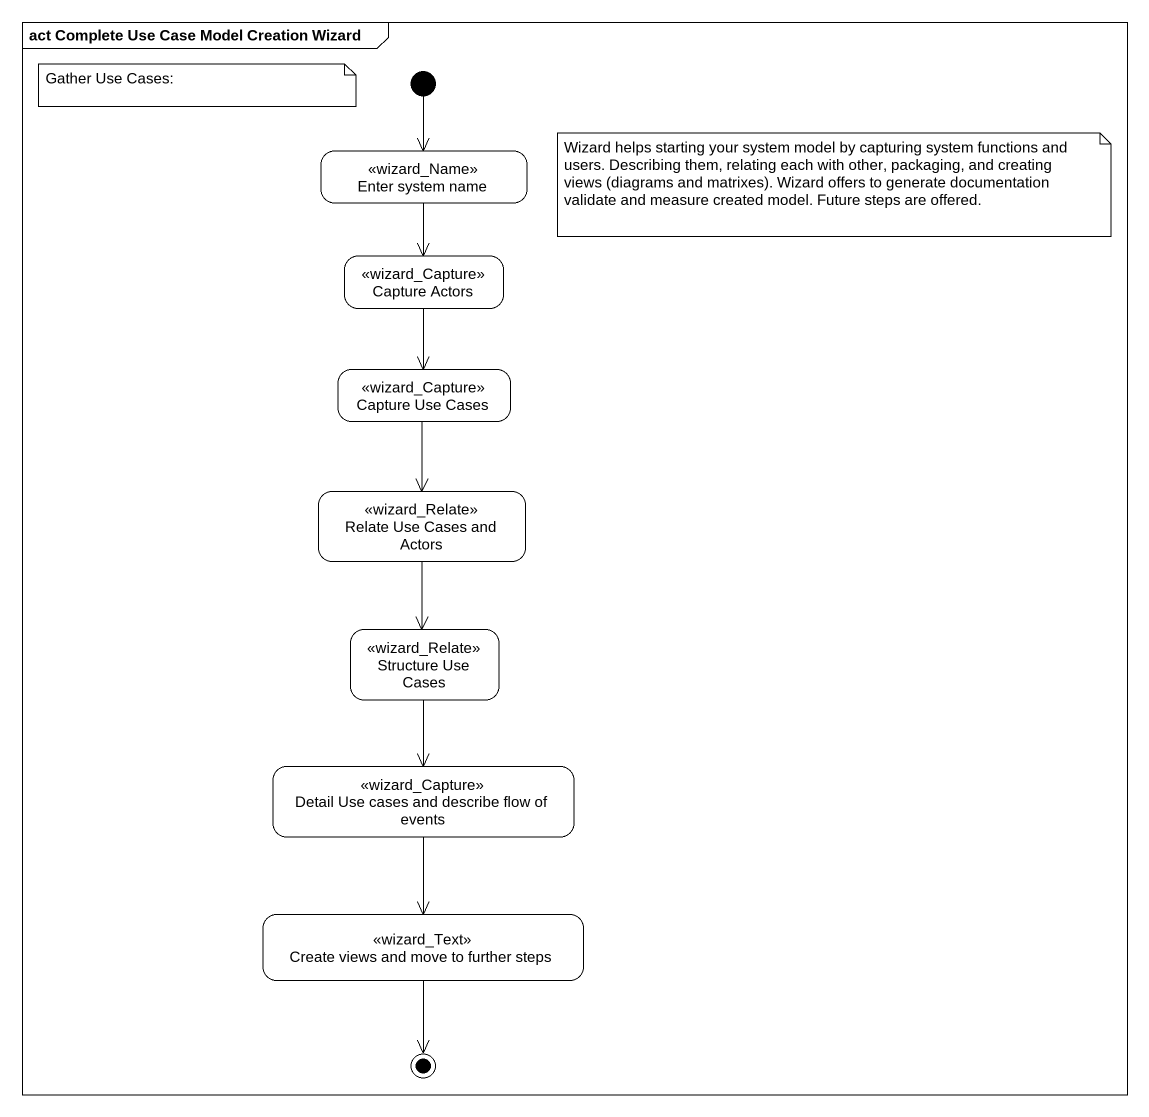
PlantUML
@startuml
mainframe act Complete Use Case Model Creation Wizard
hide empty description
state "Enter system name" as Enter_system_name <<wizard_Name>>
state "Capture Actors" as Capture_Actors <<wizard_Capture>>
state "Capture Use Cases" as Capture_Use_Cases <<wizard_Capture>>
state "Relate Use Cases and Actors" as Relate_Use_Cases_and_Actors <<wizard_Relate>>
state "Structure Use Cases" as Structure_Use_Cases <<wizard_Relate>>
state "Detail Use cases and describe flow of events" as Detail_Use_cases_and <<wizard_Capture>>
state "Create views and move to further steps" as Create_views_and_move_to <<wizard_Text>>
[*] --> Enter_system_name
Enter_system_name --> Capture_Actors
Capture_Actors --> Capture_Use_Cases
Capture_Use_Cases --> Relate_Use_Cases_and_Actors
Relate_Use_Cases_and_Actors --> Structure_Use_Cases
Structure_Use_Cases --> Detail_Use_cases_and
Detail_Use_cases_and --> Create_views_and_move_to
Create_views_and_move_to --> [*]
note as N1
  Gather Use Cases:
end note
note as N2
  Wizard helps starting your system model by capturing system functions and users. Describing them, relating each with other, packaging, and creating views (diagrams and matrixes). Wizard offers to generate documentation validate and measure created model. Future steps are offered.
end note
@enduml
